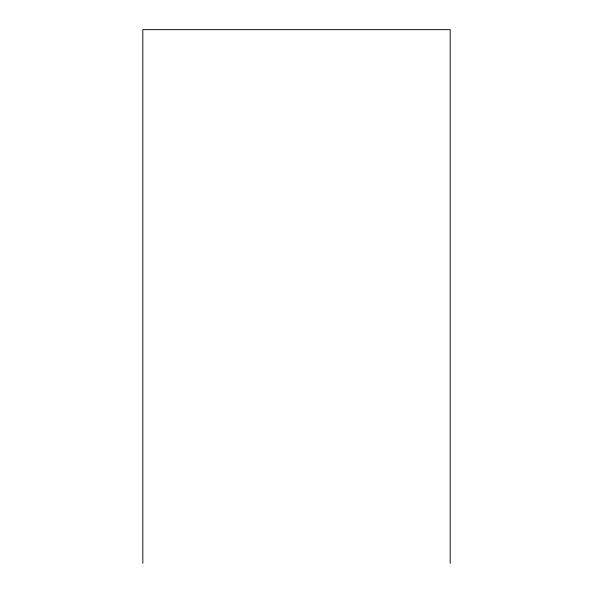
<?xml version="1.0" encoding="UTF-8"?>
<svg xmlns="http://www.w3.org/2000/svg" width="593" height="593" viewBox="0 0 593 593"><rect width="100%" height="100%" fill="white"/><g stroke="black" fill="none" stroke-linecap="round" stroke-linejoin="round"><path stroke-width="0.89" d="M450.183 563.35L450.183 29.65L142.817 29.65L142.817 563.35"/></g></svg>
